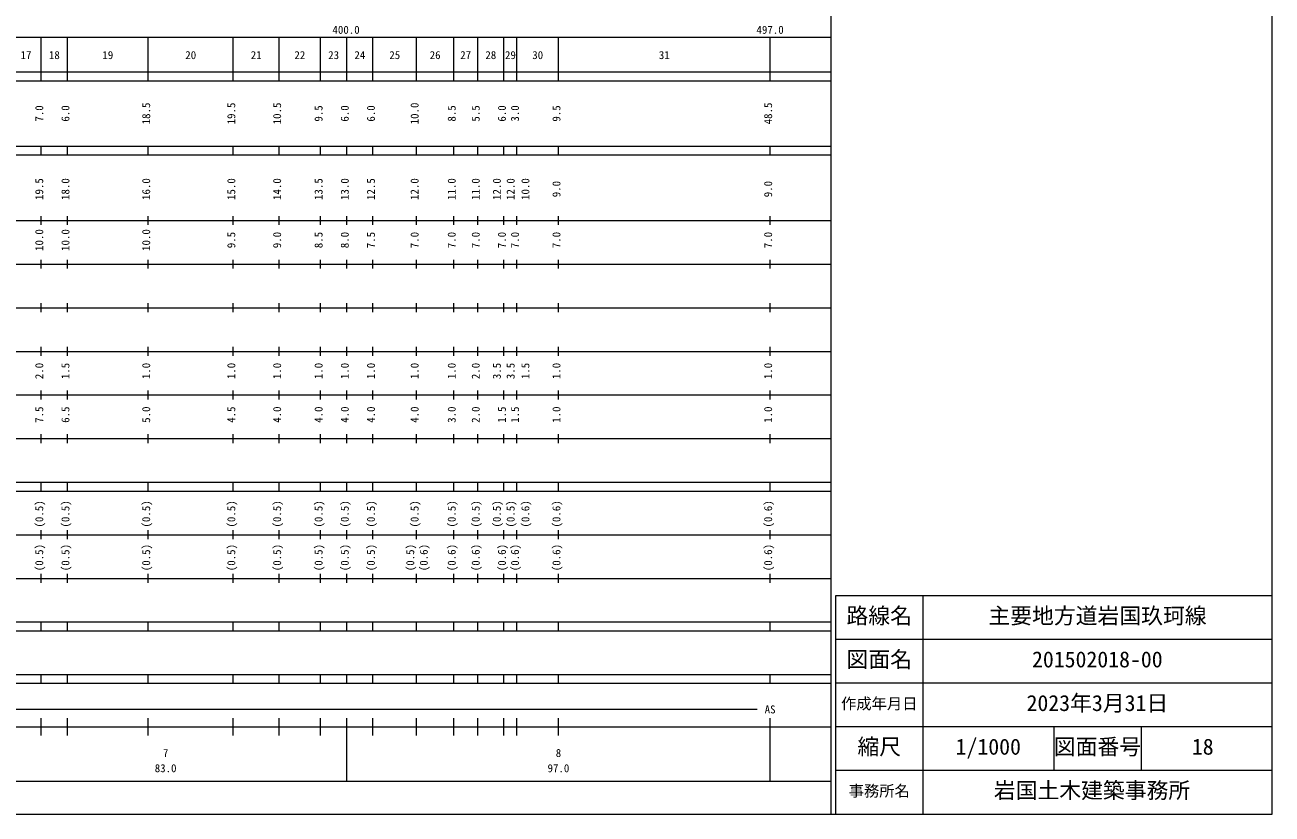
# Model space of a CAD drawing. Units: millimetres, scale not verified. Extents: x -141270 to 498730, y -17600 to 342400.
# Drawn here: x 212992 to 498730, y -17600 to 163173 of the extents above; entities that cross this region are included whole.
import ezdxf
from ezdxf.enums import TextEntityAlignment as Align

# ---------------------------------------------------------------- set-up
doc = ezdxf.new("R2010")
doc.units = ezdxf.units.MM
doc.header["$LTSCALE"] = 1000
for name, color, linetype, lineweight in [('M-TTL', 2, 'Continuous', 13), ('M-TTL-BAND', 7, 'Continuous', 13), ('M-TTL-FRAM', 2, 'Continuous', 13), ('M-TTL-LINE', 7, 'Continuous', 13), ('M-TTL-TXT', 7, 'Continuous', 13)]:
    doc.layers.add(name, color=color, linetype=linetype, lineweight=lineweight)
doc.styles.add('ＭＳ ゴシック', font='')
doc.styles.get('ＭＳ ゴシック').set_extended_font_data('MS Gothic')

msp = doc.modelspace()

# ---------------------------------------------------------------- linework, layer by layer
at = {"layer": 'M-TTL'}
for p, q in [((498730, -17600), (498730, 342400)), ((-141270, -17600), (498730, -17600))]:
    msp.add_line(p, q, dxfattribs=at)
at = {"layer": 'M-TTL-BAND'}
for p, q in [((397730, -17600), (397730, 332400)), ((-113270, 160400), (397730, 160400)), ((216730, 150400), (216730, 160400)), ((222730, 150400), (222730, 160400)), ((241230, 150400), (241230, 160400)), ((260730, 150400), (260730, 160400)), ((271230, 150400), (271230, 160400)), ((280730, 150400), (280730, 160400)), ((286730, 150400), (286730, 160400)), ((292730, 150400), (292730, 160400)), ((302730, 150400), (302730, 160400)), ((311230, 150400), (311230, 160400)), ((316730, 150400), (316730, 160400)), ((322730, 150400), (322730, 160400)), ((325730, 150400), (325730, 160400)), ((335230, 150400), (335230, 160400)), ((383730, 150400), (383730, 160400)), ((-141270, 152400), (397730, 152400)), ((-141270, 150400), (397730, 150400)), ((-141270, 135400), (397730, 135400)), ((216730, 133400), (216730, 135400)), ((222730, 133400), (222730, 135400)), ((241230, 133400), (241230, 135400)), ((260730, 133400), (260730, 135400)), ((271230, 133400), (271230, 135400)), ((280730, 133400), (280730, 135400)), ((286730, 133400), (286730, 135400)), ((292730, 133400), (292730, 135400)), ((302730, 133400), (302730, 135400)), ((311230, 133400), (311230, 135400)), ((316730, 133400), (316730, 135400)), ((322730, 133400), (322730, 135400)), ((325730, 133400), (325730, 135400)), ((335230, 133400), (335230, 135400)), ((383730, 133400), (383730, 135400)), ((-141270, 133400), (397730, 133400)), ((-141270, 118400), (397730, 118400)), ((216730, 117400), (216730, 119400)), ((222730, 117400), (222730, 119400)), ((241230, 117400), (241230, 119400)), ((260730, 117400), (260730, 119400)), ((271230, 117400), (271230, 119400)), ((280730, 117400), (280730, 119400)), ((286730, 117400), (286730, 119400)), ((292730, 117400), (292730, 119400)), ((302730, 117400), (302730, 119400)), ((311230, 117400), (311230, 119400)), ((316730, 117400), (316730, 119400)), ((322730, 117400), (322730, 119400)), ((325730, 117400), (325730, 119400)), ((335230, 117400), (335230, 119400)), ((383730, 117400), (383730, 119400)), ((216730, 107400), (216730, 109400)), ((222730, 107400), (222730, 109400)), ((241230, 107400), (241230, 109400)), ((260730, 107400), (260730, 109400)), ((271230, 107400), (271230, 109400)), ((280730, 107400), (280730, 109400)), ((286730, 107400), (286730, 109400)), ((292730, 107400), (292730, 109400)), ((302730, 107400), (302730, 109400)), ((311230, 107400), (311230, 109400)), ((316730, 107400), (316730, 109400)), ((322730, 107400), (322730, 109400)), ((325730, 107400), (325730, 109400)), ((335230, 107400), (335230, 109400)), ((383730, 107400), (383730, 109400)), ((-135270, 108400), (397730, 108400)), ((-129270, 98400), (397730, 98400)), ((216730, 97400), (216730, 99400)), ((222730, 97400), (222730, 99400)), ((241230, 97400), (241230, 99400)), ((260730, 97400), (260730, 99400)), ((271230, 97400), (271230, 99400)), ((280730, 97400), (280730, 99400)), ((286730, 97400), (286730, 99400)), ((292730, 97400), (292730, 99400)), ((302730, 97400), (302730, 99400)), ((311230, 97400), (311230, 99400)), ((316730, 97400), (316730, 99400)), ((322730, 97400), (322730, 99400)), ((325730, 97400), (325730, 99400)), ((335230, 97400), (335230, 99400)), ((383730, 97400), (383730, 99400)), ((216730, 87400), (216730, 89400)), ((222730, 87400), (222730, 89400)), ((241230, 87400), (241230, 89400)), ((260730, 87400), (260730, 89400)), ((271230, 87400), (271230, 89400)), ((280730, 87400), (280730, 89400)), ((286730, 87400), (286730, 89400)), ((292730, 87400), (292730, 89400)), ((302730, 87400), (302730, 89400)), ((311230, 87400), (311230, 89400)), ((316730, 87400), (316730, 89400)), ((322730, 87400), (322730, 89400)), ((325730, 87400), (325730, 89400)), ((335230, 87400), (335230, 89400)), ((383730, 87400), (383730, 89400)), ((-135270, 88400), (397730, 88400)), ((-129270, 78400), (397730, 78400)), ((216730, 77400), (216730, 79400)), ((222730, 77400), (222730, 79400)), ((241230, 77400), (241230, 79400)), ((260730, 77400), (260730, 79400)), ((271230, 77400), (271230, 79400)), ((280730, 77400), (280730, 79400)), ((286730, 77400), (286730, 79400)), ((292730, 77400), (292730, 79400)), ((302730, 77400), (302730, 79400)), ((311230, 77400), (311230, 79400)), ((316730, 77400), (316730, 79400)), ((322730, 77400), (322730, 79400)), ((325730, 77400), (325730, 79400)), ((335230, 77400), (335230, 79400)), ((383730, 77400), (383730, 79400)), ((216730, 67400), (216730, 69400)), ((222730, 67400), (222730, 69400)), ((241230, 67400), (241230, 69400)), ((260730, 67400), (260730, 69400)), ((271230, 67400), (271230, 69400)), ((280730, 67400), (280730, 69400)), ((286730, 67400), (286730, 69400)), ((292730, 67400), (292730, 69400)), ((302730, 67400), (302730, 69400)), ((311230, 67400), (311230, 69400)), ((316730, 67400), (316730, 69400)), ((322730, 67400), (322730, 69400)), ((325730, 67400), (325730, 69400)), ((335230, 67400), (335230, 69400)), ((383730, 67400), (383730, 69400)), ((-135270, 68400), (397730, 68400)), ((-141270, 58400), (397730, 58400)), ((216730, 56400), (216730, 58400)), ((222730, 56400), (222730, 58400)), ((241230, 56400), (241230, 58400)), ((260730, 56400), (260730, 58400)), ((271230, 56400), (271230, 58400)), ((280730, 56400), (280730, 58400)), ((286730, 56400), (286730, 58400)), ((292730, 56400), (292730, 58400)), ((302730, 56400), (302730, 58400)), ((311230, 56400), (311230, 58400)), ((316730, 56400), (316730, 58400)), ((322730, 56400), (322730, 58400)), ((325730, 56400), (325730, 58400)), ((335230, 56400), (335230, 58400)), ((383730, 56400), (383730, 58400)), ((-141270, 56400), (397730, 56400)), ((-132270, 46400), (397730, 46400)), ((216730, 45400), (216730, 47400)), ((222730, 45400), (222730, 47400)), ((241230, 45400), (241230, 47400)), ((260730, 45400), (260730, 47400)), ((271230, 45400), (271230, 47400)), ((280730, 45400), (280730, 47400)), ((286730, 45400), (286730, 47400)), ((292730, 45400), (292730, 47400)), ((302730, 45400), (302730, 47400)), ((311230, 45400), (311230, 47400)), ((316730, 45400), (316730, 47400)), ((322730, 45400), (322730, 47400)), ((325730, 45400), (325730, 47400)), ((335230, 45400), (335230, 47400)), ((383730, 45400), (383730, 47400)), ((216730, 35400), (216730, 37400)), ((222730, 35400), (222730, 37400)), ((241230, 35400), (241230, 37400)), ((260730, 35400), (260730, 37400)), ((271230, 35400), (271230, 37400)), ((280730, 35400), (280730, 37400)), ((286730, 35400), (286730, 37400)), ((292730, 35400), (292730, 37400)), ((302730, 35400), (302730, 37400)), ((311230, 35400), (311230, 37400)), ((316730, 35400), (316730, 37400)), ((322730, 35400), (322730, 37400)), ((325730, 35400), (325730, 37400)), ((335230, 35400), (335230, 37400)), ((383730, 35400), (383730, 37400)), ((-141270, 36400), (397730, 36400)), ((-141270, 26400), (397730, 26400)), ((216730, 24400), (216730, 26400)), ((222730, 24400), (222730, 26400)), ((241230, 24400), (241230, 26400)), ((260730, 24400), (260730, 26400)), ((271230, 24400), (271230, 26400)), ((280730, 24400), (280730, 26400)), ((286730, 24400), (286730, 26400)), ((292730, 24400), (292730, 26400)), ((302730, 24400), (302730, 26400)), ((311230, 24400), (311230, 26400)), ((316730, 24400), (316730, 26400)), ((322730, 24400), (322730, 26400)), ((325730, 24400), (325730, 26400)), ((335230, 24400), (335230, 26400)), ((383730, 24400), (383730, 26400)), ((-141270, 24400), (397730, 24400)), ((-141270, 14400), (397730, 14400)), ((216730, 12400), (216730, 14400)), ((222730, 12400), (222730, 14400)), ((241230, 12400), (241230, 14400)), ((260730, 12400), (260730, 14400)), ((271230, 12400), (271230, 14400)), ((280730, 12400), (280730, 14400)), ((286730, 12400), (286730, 14400)), ((292730, 12400), (292730, 14400)), ((302730, 12400), (302730, 14400)), ((311230, 12400), (311230, 14400)), ((316730, 12400), (316730, 14400)), ((322730, 12400), (322730, 14400)), ((325730, 12400), (325730, 14400)), ((335230, 12400), (335230, 14400)), ((383730, 12400), (383730, 14400)), ((-141270, 12400), (397730, 12400)), ((40230, 6400), (380730, 6400)), ((216730, 400), (216730, 4400)), ((222730, 400), (222730, 4400)), ((241230, 400), (241230, 4400)), ((260730, 400), (260730, 4400)), ((271230, 400), (271230, 4400)), ((280730, 400), (280730, 4400)), ((286730, -10100), (286730, 4400)), ((292730, 400), (292730, 4400)), ((302730, 400), (302730, 4400)), ((311230, 400), (311230, 4400)), ((316730, 400), (316730, 4400)), ((322730, 400), (322730, 4400)), ((325730, 400), (325730, 4400)), ((335230, 400), (335230, 4400)), ((383730, -10100), (383730, 4400)), ((-141270, 2400), (397730, 2400)), ((-113270, -10100), (397730, -10100))]:
    msp.add_line(p, q, dxfattribs=at)
at = {"layer": 'M-TTL-FRAM'}
for p, q in [((498730, 32400), (398730, 32400)), ((398730, 32400), (398730, -17600))]:
    msp.add_line(p, q, dxfattribs=at)
at = {"layer": 'M-TTL-LINE'}
for p, q in [((418730, 32400), (418730, -17600)), ((498730, 22400), (398730, 22400)), ((498730, 12400), (398730, 12400)), ((498730, 2400), (398730, 2400)), ((448730, 2400), (448730, -7600)), ((468730, 2400), (468730, -7600)), ((498730, -7600), (398730, -7600))]:
    msp.add_line(p, q, dxfattribs=at)

# ---------------------------------------------------------------- texts
at = {"layer": 'M-TTL-BAND', "style": 'ＭＳ ゴシック'}
for s, p in [('400.0', (283449, 160595)), ('497.0', (380605, 160595)), ('18', (218480, 154805)), ('19', (230730, 154805)), ('20', (249730, 154805)), ('21', (264730, 154805)), ('22', (274730, 154805)), ('23', (282480, 154805)), ('24', (288480, 154805)), ('25', (296480, 154805)), ('26', (305730, 154805)), ('27', (312730, 154805)), ('28', (318480, 154805)), ('29', (322980, 154805)), ('30', (329230, 154805)), ('31', (358230, 154805)), ('17', (211980, 154805)), ('AS', (382480, 4900)), ('7', (244605, -5077)), ('8', (334605, -5077)), ('83.0', (242730, -8567)), ('97.0', (332730, -8567))]:
    msp.add_text(s, height=1833, dxfattribs=at).set_placement(p, align=Align.BOTTOM_LEFT)
for s, p in [('7.0', (217730, 141025)), ('6.0', (223730, 141025)), ('18.5', (242230, 140400)), ('19.5', (261730, 140400)), ('10.5', (272230, 140400)), ('9.5', (281730, 141025)), ('6.0', (287730, 141025)), ('6.0', (293730, 141025)), ('10.0', (303730, 140400)), ('8.5', (312230, 141025)), ('5.5', (317730, 141025)), ('6.0', (323730, 141025)), ('3.0', (326730, 141025)), ('9.5', (336230, 141025)), ('48.5', (384730, 140400)), ('19.5', (217730, 123074)), ('18.0', (223730, 123074)), ('16.0', (242230, 123074)), ('15.0', (261730, 123074)), ('14.0', (272230, 123074)), ('13.5', (281730, 123074)), ('13.0', (287730, 123074)), ('12.5', (293730, 123074)), ('12.0', (303730, 123074)), ('11.0', (312230, 123074)), ('11.0', (317730, 123074)), ('12.0', (322575, 123074)), ('12.0', (325730, 123074)), ('10.0', (329113, 123074)), ('9.0', (336230, 123699)), ('9.0', (384730, 123699)), ('10.0', (217730, 111400)), ('10.0', (223730, 111400)), ('10.0', (242230, 111400)), ('9.5', (261730, 112025)), ('9.0', (272230, 112025)), ('8.5', (281730, 112025)), ('8.0', (287730, 112025)), ('7.5', (293730, 112025)), ('7.0', (303730, 112025)), ('7.0', (312230, 112025)), ('7.0', (317730, 112025)), ('7.0', (323730, 112025)), ('7.0', (326730, 112025)), ('7.0', (336230, 112025)), ('7.0', (384730, 112025)), ('2.0', (217730, 82025)), ('1.5', (223730, 82025)), ('1.0', (242230, 82025)), ('1.0', (261730, 82025)), ('1.0', (272230, 82025)), ('1.0', (281730, 82025)), ('1.0', (287730, 82025)), ('1.0', (293730, 82025)), ('1.0', (303730, 82025)), ('1.0', (312230, 82025)), ('2.0', (317730, 82025)), ('3.5', (322575, 82025)), ('3.5', (325730, 82025)), ('1.5', (329113, 82025)), ('1.0', (336230, 82025)), ('1.0', (384730, 82025)), ('7.5', (217730, 72025)), ('6.5', (223730, 72025)), ('5.0', (242230, 72025)), ('4.5', (261730, 72025)), ('4.0', (272230, 72025)), ('4.0', (281730, 72025)), ('4.0', (287730, 72025)), ('4.0', (293730, 72025)), ('4.0', (303730, 72025)), ('3.0', (312230, 72025)), ('2.0', (317730, 72025)), ('1.5', (323730, 72025)), ('1.5', (326730, 72025)), ('1.0', (336230, 72025)), ('1.0', (384730, 72025)), ('(0.5)', (217730, 48039)), ('(0.5)', (223730, 48039)), ('(0.5)', (242230, 48039)), ('(0.5)', (261730, 48039)), ('(0.5)', (272230, 48039)), ('(0.5)', (281730, 48039)), ('(0.5)', (287730, 48039)), ('(0.5)', (293730, 48039)), ('(0.5)', (303730, 48039)), ('(0.5)', (312230, 48039)), ('(0.5)', (317730, 48039)), ('(0.5)', (322575, 48039)), ('(0.5)', (325730, 48039)), ('(0.6)', (329113, 48039)), ('(0.6)', (336230, 48039)), ('(0.6)', (384730, 48039)), ('(0.5)', (217730, 38039)), ('(0.5)', (223730, 38039)), ('(0.5)', (242230, 38039)), ('(0.5)', (261730, 38039)), ('(0.5)', (272230, 38039)), ('(0.5)', (281730, 38039)), ('(0.5)', (287730, 38039)), ('(0.5)', (293730, 38039)), ('(0.5)', (302730, 38039)), ('(0.6)', (305831, 38039)), ('(0.6)', (312230, 38039)), ('(0.6)', (317730, 38039)), ('(0.6)', (323730, 38039)), ('(0.6)', (326730, 38039)), ('(0.6)', (336230, 38039)), ('(0.6)', (384730, 38039))]:
    msp.add_text(s, height=1833, rotation=90, dxfattribs=at).set_placement(p, align=Align.BOTTOM_LEFT)
at = {"layer": 'M-TTL-TXT', "style": 'ＭＳ ゴシック'}
for s, height, p in [('路線名', 3666, (401230, 24900)), ('路線名', 3666, (401230, 24900)), ('主要地方道岩国玖珂線', 3666, (433730, 24900)), ('図面名', 3666, (401230, 14900)), ('図面名', 3666, (401230, 14900)), ('201502018-00', 3666, (443730, 14900)), ('作成年月日', 2566, (399980, 5650)), ('作成年月日', 2566, (399980, 5650)), ('2023年3月31日', 3666, (442480, 4900)), ('縮尺', 3666, (403730, -5100)), ('縮尺', 3666, (403730, -5100)), ('図面番号', 3666, (448730, -5100)), ('図面番号', 3666, (448730, -5100)), ('1/1000', 3666, (426230, -5100)), ('18', 3666, (480355, -5100)), ('事務所名', 2566, (401730, -14350)), ('事務所名', 2566, (401730, -14350)), ('岩国土木建築事務所 ', 3666, (434980, -15100))]:
    msp.add_text(s, height=height, dxfattribs=at).set_placement(p, align=Align.BOTTOM_LEFT)

doc.saveas('drawing.dxf')
